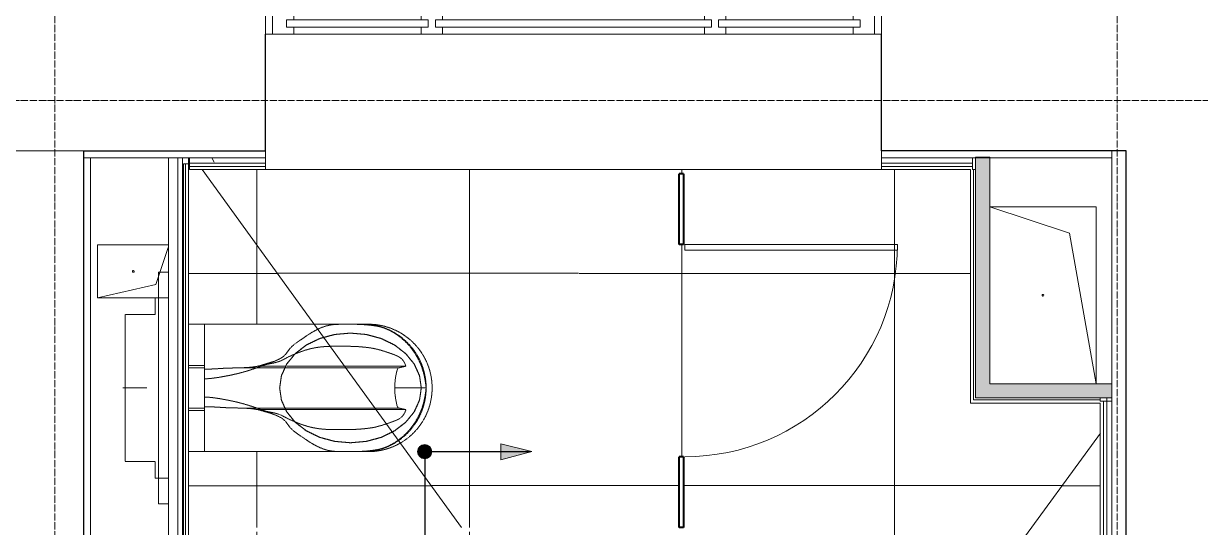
# Model space of a CAD drawing. Header units: millimetres. Extents: x -10915 to 60194, y -32941 to 46712.
# Drawn here: x 7061 to 10385, y 19038 to 20463 of the extents above; entities that cross this region are included whole.
import ezdxf

# ---------------------------------------------------------------- set-up
doc = ezdxf.new("R2010")
doc.units = ezdxf.units.MM
doc.linetypes.add('200_ШТРИХ_ш1п0_6_', pattern=[1.6, 1, -0.6])
doc.linetypes.add('ADSK_Линия сетки', pattern=[25, 20, -2.5, 0, -2.5])
for name, color, linetype, lineweight in [('_ Окна', 7, 'Continuous', 9), ('Двери', 7, 'Continuous', 9), ('Двери открывание', 7, 'Continuous', 9), ('Обобщенные модели', 7, 'Continuous', 18), ('Окна', 7, 'Continuous', 9), ('Оси', 7, 'Continuous', 9), ('Перекрытие', 7, 'Continuous', 18), ('Перекрытие штриховка', 7, 'Continuous', 18), ('Сантехника', 7, 'Continuous', 18), ('Стены внутренние', 7, 'Continuous', 18), ('Стены несущие', 7, 'Continuous', 30), ('Стены отделка', 7, 'Continuous', 30), ('Стены штриховка', 7, 'Continuous', 9), ('Узлы', 7, 'Continuous', 18)]:
    doc.layers.add(name, color=color, linetype=linetype, lineweight=lineweight)
doc.layers.add('Линии', color=7, linetype='Continuous', lineweight=9, true_color=0x00a600)
pattern_1 = [(0, (0, 0), (406.4, 101.6), [33.528, -271.272, 33.528, -271.272, -1625.6]), (0, (0, 0), (406.4, 101.6), [-609.6, 33.528, -576.072, 33.528, -271.272, -711.2]), (0, (0, 0), (406.4, 101.6), [-1524, 33.528, -169.672, 33.528, -474.472]), (120, (152.4, 50.8), (-291.1882, 301.15272), [33.528, -271.272, 33.528, -271.272, -1625.6]), (120, (152.4, 50.8), (-291.1882, 301.15272), [-609.6, 33.528, -576.072, 33.528, -271.272, -711.2]), (120, (152.4, 50.8), (-291.1882, 301.15272), [-1524, 33.528, -169.672, 33.528, -474.472]), (240, (203.2, 254), (-115.2118, -402.75272), [33.528, -271.272, 33.528, -271.272, -1625.6]), (240, (203.2, 254), (-115.2118, -402.75272), [-609.6, 33.528, -576.072, 33.528, -271.272, -711.2]), (240, (203.2, 254), (-115.2118, -402.75272), [-1524, 33.528, -169.672, 33.528, -474.472])]

# ---------------------------------------------------------------- blocks, each defined once
blk = doc.blocks.new('131_Сантехническая перегородка_Дверь - СД-1-3905256-План полов 2-го этажа')
at = {"layer": 'Двери'}
for p, q in [((784, -8), (800, -8)), ((784, -8), (784, -608)), ((800, -8), (800, -608)), ((784, -608), (800, -608))]:
    blk.add_line(p, q, dxfattribs=at)
at = {"layer": 'Двери открывание'}
blk.add_arc((800, -8), 600, 180, 270, dxfattribs=at)
at = {"layer": 'Обобщенные модели', "lineweight": 40}
for p, q in [((0, 8), (200, 8)), ((0, -4), (0, 8)), ((200, -4), (200, 8)), ((800, 8), (1000, 8)), ((800, -4), (800, 8)), ((1000, -4), (1000, 8)), ((200, -4), (0, -4)), ((1000, -4), (800, -4))]:
    blk.add_line(p, q, dxfattribs=at)
blk = doc.blocks.new('SND_Унитаз_Jika_Olymp_с_инсталяцией - Унитаз_ выпуск прямой_ установка на пол_693х360х360_ PN30_12_ ХВ резьба HP DN15_ К гл_ кон П DN100-V1-План полов 2-го этажа')
at = {"layer": 'Сантехника', "linetype": '200_ШТРИХ_ш1п0_6_'}
for p, q in [((0, -61.7), (0, 6.3)), ((-208, 0), (-208, -85)), ((208, 0), (-208, 0)), ((208, -85), (208, 0)), ((-327.5, -94), (327.5, -94)), ((-327.5, -122.1), (-327.5, -94)), ((-255, -85), (-255, -122.1)), ((-208, -85), (-255, -85)), ((255, -85), (208, -85)), ((255, -122.1), (255, -85)), ((327.5, -94), (327.5, -122.1)), ((-180, -179.5), (-180, -687.1)), ((-180, -224), (-180, -179.5)), ((180, -687.1), (180, -179.5)), ((180, -179.5), (180, -224)), ((180, -224), (-180, -224))]:
    blk.add_line(p, q, dxfattribs=at)
at = {"layer": 'Сантехника', "color": 251, "linetype": '200_ШТРИХ_ш1п0_6_', "true_color": 0x666666}
for p, q in [((327.5, -94), (-327.5, -94)), ((-327.5, -122.1), (-327.5, -94)), ((327.5, -122.1), (327.5, -94)), ((-180, -687.1), (-180, -224)), ((180, -224), (180, -687.1)), ((-61.3, -375.6), (-61.3, -374.1)), ((61.3, -375.6), (61.3, -374.1)), ((-61.3, -455.4), (-61.3, -453.6)), ((-61.3, -792.9), (-61.3, -456.3)), ((-57, -773.7), (-57, -451.7)), ((57, -451.7), (57, -773.7)), ((61.3, -456.3), (61.3, -453.6)), ((61.3, -792.9), (61.3, -457.2)), ((0, -836.5), (0, -761.4))]:
    blk.add_line(p, q, dxfattribs=at)
at = {"layer": 'Сантехника', "color": 253, "linetype": '200_ШТРИХ_ш1п0_6_', "true_color": 0xa3a3a3}
for p, q in [((-180, -224), (-180, -179.5)), ((-63.7, -179.5), (-63.7, -224)), ((-57, -179.5), (-57, -224)), ((57, -179.5), (57, -224)), ((63.7, -179.5), (63.7, -224)), ((180, -179.5), (180, -224)), ((-63.7, -224), (-61.3, -224)), ((-61.3, -224), (-57, -224)), ((-57, -224), (-53.6, -224)), ((-53.3, -224), (-25.8, -224)), ((25.8, -224), (-25.8, -224)), ((53.3, -224), (25.8, -224)), ((53.6, -224), (57, -224)), ((57, -224), (61.3, -224)), ((61.3, -224), (63.7, -224)), ((57, -330.9), (57, -451.7)), ((-57, -451.7), (-57, -348.1)), ((-61.3, -453.6), (-61.3, -375.6)), ((61.3, -453.6), (61.3, -375.6))]:
    blk.add_line(p, q, dxfattribs=at)
at = {"layer": 'Сантехника', "color": 9, "linetype": '200_ШТРИХ_ш1п0_6_', "true_color": 0xc7c7c7}
for p, q in [((-53.6, -224), (-49.4, -224)), ((-48, -224), (-53.3, -224)), ((-49.4, -224), (-14.8, -224)), ((-37.8, -224), (-46.9, -224)), ((-26.5, -224), (-36.8, -224)), ((0, -224), (-25.8, -224)), ((-14.8, -224), (0, -224)), ((13.6, -224), (0, -224)), ((0, -224), (28.5, -224)), ((25.8, -224), (13.6, -224)), ((36.8, -224), (26.5, -224)), ((28.5, -224), (53.6, -224)), ((46.9, -224), (37.8, -224)), ((53.3, -224), (48, -224)), ((-57, -348.1), (-57, -330.9))]:
    blk.add_line(p, q, dxfattribs=at)
at = {"layer": 'Сантехника', "color": 254, "linetype": '200_ШТРИХ_ш1п0_6_', "true_color": 0xdddddd}
blk.add_line((0, -850.2), (0, -836.5), dxfattribs=at)
at = {"layer": 'Сантехника', "linetype": '200_ШТРИХ_ш1п0_6_', "flags": 128}
for points in [[(-61.7, -376.2), (-71.7, -411.6), (-75, -420.3)], [(75, -420.3), (62.3, -378.9), (61.7, -376.2)], [(0, -836.5), (-34.5, -831.5), (-67.3, -816.7), (-96.6, -792.9), (-121.2, -761.2), (-139.7, -723.3), (-151.1, -681), (-155, -636.5), (-151.1, -592), (-139.7, -549.7), (-121.2, -511.8), (-96.6, -480.1), (-67.3, -456.3), (-34.5, -441.5), (0, -436.5)], [(0, -436.5), (34.5, -441.5), (67.3, -456.3), (96.6, -480.1), (121.2, -511.8), (139.7, -549.7), (151.1, -592), (155, -636.5), (151.1, -681), (139.7, -723.3), (121.2, -761.2), (96.6, -792.9), (67.3, -816.7), (34.5, -831.5), (0, -836.5)]]:
    blk.add_lwpolyline(points, dxfattribs=at)
at = {"layer": 'Сантехника', "color": 251, "linetype": '200_ШТРИХ_ш1п0_6_', "true_color": 0x666666, "flags": 128}
for points in [[(0, -436.5), (-34.5, -441.5), (-67.3, -456.3), (-96.6, -480.1), (-121.2, -511.8), (-139.7, -549.7), (-151.1, -592), (-155, -636.5), (-151.1, -681), (-139.7, -723.3), (-121.2, -761.2), (-96.6, -792.9), (-67.3, -816.7), (-34.5, -831.5), (0, -836.5)], [(0, -836.5), (-34.5, -831.5), (-67.3, -816.7), (-96.6, -792.9), (-121.2, -761.2), (-139.7, -723.3), (-151.1, -681), (-155, -636.5), (-151.1, -592), (-139.7, -549.7), (-121.2, -511.8), (-96.6, -480.1), (-67.3, -456.3), (-34.5, -441.5), (0, -436.5)], [(0, -836.5), (34.5, -831.5), (67.3, -816.7), (96.6, -792.9), (121.2, -761.2), (139.7, -723.3), (151.1, -681), (155, -636.5), (151.1, -592), (139.7, -549.7), (121.2, -511.8), (96.6, -480.1), (67.3, -456.3), (34.5, -441.5), (0, -436.5)], [(0, -436.5), (34.5, -441.5), (67.3, -456.3), (96.6, -480.1), (121.2, -511.8), (139.7, -549.7), (151.1, -592), (155, -636.5), (151.1, -681), (139.7, -723.3), (121.2, -761.2), (96.6, -792.9), (67.3, -816.7), (34.5, -831.5), (0, -836.5)], [(-61.3, -792.9), (-59.2, -783.4), (-57, -773.7)], [(57, -773.7), (59.2, -783.4), (61.3, -792.9)]]:
    blk.add_lwpolyline(points, dxfattribs=at)
at = {"layer": 'Сантехника', "color": 253, "linetype": '200_ШТРИХ_ш1п0_6_', "true_color": 0xa3a3a3, "flags": 128}
for points in [[(0, -436.5), (-34.5, -441.5), (-67.3, -456.3), (-96.6, -480.1), (-121.2, -511.8), (-139.7, -549.7), (-151.1, -592), (-155, -636.5), (-151.1, -681), (-139.7, -723.3), (-121.2, -761.2), (-96.6, -792.9), (-67.3, -816.7), (-34.5, -831.5), (0, -836.5)], [(0, -836.5), (34.5, -831.5), (67.3, -816.7), (96.6, -792.9), (121.2, -761.2), (139.7, -723.3), (151.1, -681), (155, -636.5), (151.1, -592), (139.7, -549.7), (121.2, -511.8), (96.6, -480.1), (67.3, -456.3), (34.5, -441.5), (0, -436.5)]]:
    blk.add_lwpolyline(points, dxfattribs=at)
at = {"layer": 'Сантехника', "linetype": '200_ШТРИХ_ш1п0_6_'}
blk.add_arc((0, -687.1), 180, 180, 360, dxfattribs=at)
at = {"layer": 'Сантехника', "color": 251, "linetype": '200_ШТРИХ_ш1п0_6_', "true_color": 0x666666}
blk.add_arc((0, -669.3), 180.9, 185.6382, 354.3618, dxfattribs=at)
at = {"layer": 'Сантехника', "color": 253, "linetype": '200_ШТРИХ_ш1п0_6_', "true_color": 0xa3a3a3}
for points in [[(-180, -224), (-179.3, -224), (-178.6, -224), (-177.7, -224)], [(-176.6, -224), (-176, -224), (-175.4, -224), (-174.7, -224)], [(-174.6, -224), (-173.6, -224), (-172.5, -224), (-171.4, -224)], [(-152.6, -224), (-150.5, -224), (-148.3, -224), (-145.7, -224)], [(-145.4, -224), (-138.7, -224), (-130.1, -224), (-117.4, -224)], [(-109.4, -224), (-106.5, -224), (-103.6, -224), (-100.6, -224)], [(-100.6, -224), (-82.7, -224), (-63.7, -224), (-63.7, -224)], [(145.7, -224), (148.3, -224), (150.5, -224), (152.6, -224)], [(171.4, -224), (172.5, -224), (173.6, -224), (174.6, -224)], [(174.7, -224), (175.4, -224), (176, -224), (176.6, -224)], [(177.7, -224), (178.6, -224), (179.3, -224), (180, -224)], [(-63.2, -383.7), (-63.6, -385.6), (-64, -387.6), (-64.4, -389.6)], [(-61.3, -374.1), (-61.9, -376.9), (-62.4, -379.8), (-63, -382.7)], [(62.9, -382.4), (62.4, -379.5), (61.8, -376.7), (61.3, -374.1)]]:
    blk.add_open_spline(points, degree=3, dxfattribs=at)
for points, knots in [([(-171.3, -224), (-169.6, -224), (-162.8, -224), (-157.6, -224), (-152.9, -224), (-152.8, -224)], [0.0610774, 0.0610774, 0.0610774, 0.0610774, 0.0919515, 0.1789595, 0.1802088, 0.1802088, 0.1802088, 0.1802088]), ([(-117.4, -224), (-116.1, -224), (-113.5, -224), (-110.7, -224), (-109.4, -224)], [0.32235551, 0.32235551, 0.32235551, 0.32235551, 0.3327462, 0.34250273, 0.34250273, 0.34250273, 0.34250273]), ([(63.7, -224), (63.7, -224), (115, -224), (138, -224), (145.4, -224)], [0, 0, 0, 0, 0.1507871, 0.2619139, 0.2619139, 0.2619139, 0.2619139]), ([(152.8, -224), (152.9, -224), (157.6, -224), (162.8, -224), (169.6, -224), (171.3, -224)], [0.3033245, 0.3033245, 0.3033245, 0.3033245, 0.3045737, 0.3915817, 0.4224559, 0.4224559, 0.4224559, 0.4224559]), ([(-64.4, -389.8), (-64.5, -390.3), (-65.2, -393.7), (-66.4, -400), (-68.6, -411), (-70.7, -421.2), (-73.1, -430.1), (-74.5, -434.3), (-75.2, -436.2)], [0.0325818, 0.0325818, 0.0325818, 0.0325818, 0.0357143, 0.0535714, 0.0714286, 0.1071429, 0.125, 0.1410134, 0.1410134, 0.1410134, 0.1410134]), ([(64.3, -389.1), (64.2, -388.5), (63.7, -386.4), (63.3, -384.3), (63, -382.8)], [0.96470665, 0.96470665, 0.96470665, 0.96470665, 0.96875, 0.97881568, 0.97881568, 0.97881568, 0.97881568]), ([(95.6, -479.3), (93.8, -474.9), (91, -468.2), (86.9, -459.6), (83.8, -453.5), (80.5, -447.5), (77.4, -441.4), (74.7, -435.1), (72.7, -428.8), (71.1, -422.5), (69.6, -415.7), (68.2, -408.7), (66.4, -399.8), (65.1, -393.3), (64.3, -389.2)], [0.7504978, 0.7504978, 0.7504978, 0.7504978, 0.78125, 0.796875, 0.8125, 0.828125, 0.84375, 0.859375, 0.875, 0.890625, 0.90625, 0.921875, 0.9375, 0.9643126, 0.9643126, 0.9643126, 0.9643126]), ([(-75.9, -437.9), (-76.7, -439.7), (-78.5, -443.7), (-81.9, -450.1), (-85.7, -457.2), (-89.3, -464.7), (-92.5, -471.9), (-94.6, -476.7), (-95.5, -479)], [0.145721, 0.145721, 0.145721, 0.145721, 0.1607143, 0.1785714, 0.1964286, 0.2142857, 0.2321429, 0.2490928, 0.2490928, 0.2490928, 0.2490928])]:
    blk.add_open_spline(points, degree=3, knots=knots, dxfattribs=at)
at = {"layer": 'Сантехника', "color": 251, "linetype": '200_ШТРИХ_ш1п0_6_', "true_color": 0x666666}
for points, knots in [([(-53.3, -224), (-53.2, -227), (-53.2, -231.6), (-53.3, -237.7), (-53.4, -242.2), (-53.6, -246.8), (-53.8, -251.4), (-54.1, -255.9), (-54.3, -259.7), (-54.5, -262.7), (-54.7, -265.7), (-54.9, -269.4), (-55.2, -273.8), (-55.5, -278.3), (-55.7, -282.8), (-55.9, -287.3), (-56, -291.1), (-56.1, -294.1), (-56.2, -296.4), (-56.2, -298.6), (-56.3, -301.6), (-56.4, -305.4), (-56.5, -309.1), (-56.5, -312), (-56.6, -314.2), (-56.7, -316.4), (-56.8, -319.2), (-56.9, -324.1), (-57, -328.2), (-57, -330.9)], [-1, -1, -1, -1, -0.916667, -0.875, -0.833333, -0.791667, -0.75, -0.708333, -0.666667, -0.645833, -0.625, -0.583333, -0.541667, -0.5, -0.458333, -0.416667, -0.375, -0.354167, -0.333333, -0.3125, -0.291667, -0.25, -0.208333, -0.1875, -0.166667, -0.145833, -0.125, -0.083333, 0, 0, 0, 0]), ([(-25.8, -224), (-25.9, -241.7), (-35.3, -298.5), (-43.8, -332.7), (-52.5, -359.1), (-52.7, -359.6)], [0, 0, 0, 0, 0.1396534, 0.3512574, 0.3554649, 0.3554649, 0.3554649, 0.3554649]), ([(52.7, -359.6), (52.5, -359.1), (43.8, -332.7), (35.3, -298.5), (25.9, -241.7), (25.8, -224)], [1.9415219, 1.9415219, 1.9415219, 1.9415219, 1.9457294, 2.1573334, 2.2969868, 2.2969868, 2.2969868, 2.2969868]), ([(57, -330.9), (57, -328.2), (56.9, -324.1), (56.8, -319.2), (56.7, -316.4), (56.6, -314.2), (56.5, -312), (56.5, -309.1), (56.4, -305.4), (56.3, -301.6), (56.2, -298.6), (56.2, -296.4), (56.1, -294.1), (56, -291.1), (55.9, -287.3), (55.7, -282.8), (55.5, -278.3), (55.2, -273.8), (54.9, -269.4), (54.7, -265.7), (54.5, -262.7), (54.4, -260.5), (54.3, -258.2), (54.1, -255.2), (53.8, -251.4), (53.6, -246.8), (53.4, -242.2), (53.3, -237.7), (53.2, -231.6), (53.2, -227), (53.3, -224)], [-1, -1, -1, -1, -0.916667, -0.875, -0.854167, -0.833333, -0.8125, -0.791667, -0.75, -0.708333, -0.6875, -0.666667, -0.645833, -0.625, -0.583333, -0.541667, -0.5, -0.458333, -0.416667, -0.375, -0.354167, -0.333333, -0.3125, -0.291667, -0.25, -0.208333, -0.166667, -0.125, -0.083333, 0, 0, 0, 0]), ([(-57, -330.9), (-57.1, -333.5), (-57.3, -337.1), (-57.5, -341.5), (-57.7, -344.6), (-57.9, -347.4), (-58.1, -349.6), (-58.2, -350.9), (-58.2, -351.4)], [-1, -1, -1, -1, -0.9, -0.85, -0.8, -0.75, -0.7, -0.6677707, -0.6677707, -0.6677707, -0.6677707]), ([(58.2, -351.4), (58.2, -350.9), (58.1, -349.6), (57.9, -347.4), (57.7, -344.6), (57.5, -341.5), (57.3, -337.1), (57.1, -333.5), (57, -330.9)], [-0.3322293, -0.3322293, -0.3322293, -0.3322293, -0.3, -0.25, -0.2, -0.15, -0.1, 0, 0, 0, 0]), ([(-52.9, -360.3), (-59.9, -381.5), (-77.2, -427.9), (-89.3, -451.4), (-117, -467.4), (-138.4, -500.1), (-160.9, -531.7), (-176.2, -566.8), (-180, -593), (-180, -628.9), (-180, -671.5), (-174.6, -716.7), (-166.6, -739.7), (-156.2, -759.4), (-148.3, -770.5), (-146.6, -772.8)], [0.357309, 0.357309, 0.357309, 0.357309, 0.529127, 0.684675, 0.791639, 0.91181, 1.038821, 1.152104, 1.26214, 1.376925, 1.512555, 1.635622, 1.747132, 1.856521, 1.884591, 1.884591, 1.884591, 1.884591]), ([(-58.3, -351.8), (-58.3, -352), (-58.4, -352.9), (-58.5, -354.1), (-58.6, -355.6), (-58.8, -357), (-59, -358.6), (-59.2, -360.5), (-59.4, -362.2), (-59.7, -364), (-60, -366.1), (-60.5, -369.6), (-61, -372.4), (-61.3, -374.1)], [-0.6600746, -0.6600746, -0.6600746, -0.6600746, -0.65, -0.6, -0.575, -0.55, -0.5, -0.45, -0.4, -0.35, -0.3, -0.2, 0, 0, 0, 0]), ([(146.6, -772.8), (148.3, -770.5), (156.2, -759.4), (166.6, -739.7), (174.6, -716.7), (180, -671.5), (180, -628.9), (180, -593), (176.2, -566.8), (160.9, -531.7), (138.4, -500.1), (117, -467.4), (89.3, -451.4), (77.2, -427.9), (59.9, -381.5), (52.9, -360.3)], [0.412396, 0.412396, 0.412396, 0.412396, 0.440465, 0.549855, 0.661365, 0.784431, 0.920061, 1.034847, 1.144883, 1.258166, 1.385176, 1.505348, 1.612311, 1.767859, 1.939678, 1.939678, 1.939678, 1.939678]), ([(61.3, -374.1), (61, -372.4), (60.5, -369.6), (60, -366.1), (59.7, -364), (59.4, -362.2), (59.2, -360.5), (59, -358.6), (58.8, -357), (58.6, -355.6), (58.5, -354.5), (58.4, -353.4), (58.3, -352.5), (58.3, -352), (58.3, -351.8)], [-1, -1, -1, -1, -0.8, -0.7, -0.65, -0.6, -0.55, -0.5, -0.45, -0.425, -0.4, -0.375, -0.35, -0.3399254, -0.3399254, -0.3399254, -0.3399254]), ([(-96, -480.2), (-97.9, -484.8), (-100.8, -491.8), (-104.3, -501.6), (-106.8, -509.1), (-109.1, -516.8), (-111.1, -524.7), (-112.8, -532.6), (-114.7, -543), (-116.4, -556.1), (-117.3, -569.9), (-117.6, -580.1), (-117.7, -584.9), (-117.7, -587.2)], [0.2518112, 0.2518112, 0.2518112, 0.2518112, 0.2857143, 0.3035714, 0.3214286, 0.3392857, 0.3571429, 0.375, 0.3928571, 0.4285714, 0.4642857, 0.4821429, 0.4984632, 0.4984632, 0.4984632, 0.4984632]), ([(61.7, -792.9), (64.1, -792.2), (68.8, -790.4), (75, -787.1), (80.3, -783), (84.6, -778.3), (88.2, -772.8), (91.3, -766.6), (93.9, -759.9), (97.2, -750.8), (101.1, -739.7), (105.5, -726.3), (108.7, -714.8), (110.8, -705.9), (112.1, -699.4), (113.2, -693), (114.1, -686.2), (114.9, -679), (115.6, -671.8), (116.2, -664.9), (116.7, -658.4), (117.1, -651.7), (117.4, -644.5), (117.6, -637.2), (117.7, -630), (117.8, -622.9), (117.8, -613.3), (117.8, -603.6), (117.8, -594.4), (117.8, -587.8), (117.6, -581.2), (117.4, -572.1), (116.7, -560.2), (115.5, -548.8), (114, -539.6), (112.8, -532.6), (111.3, -525.6), (109.6, -518.8), (107.7, -512.2), (105.7, -505.6), (103.4, -499.1), (101, -492.6), (98.5, -486.4), (96.8, -482.2), (96, -480.2)], [0.000766, 0.000766, 0.000766, 0.000766, 0.015625, 0.03125, 0.046875, 0.0625, 0.078125, 0.09375, 0.109375, 0.125, 0.15625, 0.1875, 0.21875, 0.234375, 0.25, 0.265625, 0.28125, 0.296875, 0.3125, 0.328125, 0.34375, 0.359375, 0.375, 0.390625, 0.40625, 0.421875, 0.4375, 0.46875, 0.484375, 0.5, 0.515625, 0.53125, 0.5625, 0.59375, 0.609375, 0.625, 0.640625, 0.65625, 0.671875, 0.6875, 0.703125, 0.71875, 0.734375, 0.7483046, 0.7483046, 0.7483046, 0.7483046]), ([(-117.7, -587.8), (-117.8, -590.3), (-117.8, -595.3), (-117.8, -605.7), (-117.8, -619.6), (-117.7, -633.5), (-117.4, -644.5), (-117, -652.7), (-116.5, -660.4), (-116, -667.8), (-115.3, -675.6), (-114.4, -683.5), (-113.4, -691.6), (-112.1, -699.6), (-110.5, -707.3), (-108.6, -714.9), (-106.6, -722.2), (-104.3, -729.7), (-101.8, -737.4), (-99.1, -745.3), (-96.3, -753.4), (-93.4, -761.2), (-90.4, -768.6), (-86.8, -775.2), (-82.4, -780.9), (-76.8, -785.9), (-70, -789.9), (-64.6, -792), (-61.7, -792.9)], [0.5, 0.5, 0.5, 0.5, 0.5178571, 0.5357143, 0.5714286, 0.6071429, 0.625, 0.6428571, 0.6607143, 0.6785714, 0.6964286, 0.7142857, 0.7321429, 0.75, 0.7678571, 0.7857143, 0.8035714, 0.8214286, 0.8392857, 0.8571429, 0.875, 0.8928571, 0.9107143, 0.9285714, 0.9464286, 0.9642857, 0.9821429, 0.9992765, 0.9992765, 0.9992765, 0.9992765]), ([(-57, -773.7), (-57, -772.6), (-56.1, -770.8), (-51.9, -768.6), (-45.1, -766.7), (-37.5, -765.2), (-30.6, -764), (-25, -763.2), (-19, -762.5), (-10.8, -761.7), (-4.3, -761.5), (0, -761.4)], [-1, -1, -1, -1, -0.857143, -0.714286, -0.571429, -0.428571, -0.357143, -0.285714, -0.214286, -0.142857, 0, 0, 0, 0]), ([(0, -761.4), (4.3, -761.5), (10.8, -761.7), (19, -762.5), (25, -763.2), (30.6, -764), (37.5, -765.2), (45.1, -766.7), (51.8, -768.6), (54.5, -770), (55.5, -770.7)], [-1, -1, -1, -1, -0.8571429, -0.7857143, -0.7142857, -0.6428571, -0.5714286, -0.4285714, -0.2857143, -0.1501056, -0.1501056, -0.1501056, -0.1501056]), ([(-145.9, -773.8), (-139.4, -782.4), (-120.9, -803.2), (-96.8, -820.1), (-79.2, -828.9)], [1.8886336, 1.8886336, 1.8886336, 1.8886336, 1.9948194, 2.1438543, 2.1438543, 2.1438543, 2.1438543]), ([(79.2, -828.9), (96.8, -820.1), (120.9, -803.2), (139.4, -782.4), (145.9, -773.8)], [0.1531325, 0.1531325, 0.1531325, 0.1531325, 0.3021674, 0.4083532, 0.4083532, 0.4083532, 0.4083532]), ([(-78.3, -829.4), (-78, -829.5), (-60, -838.4), (-38.3, -846.1), (0, -850.2)], [2.1463883, 2.1463883, 2.1463883, 2.1463883, 2.148663, 2.2969868, 2.2969868, 2.2969868, 2.2969868]), ([(0, -850.2), (38.3, -846.1), (60, -838.4), (78, -829.5), (78.3, -829.4)], [0, 0, 0, 0, 0.1483237, 0.1505985, 0.1505985, 0.1505985, 0.1505985])]:
    blk.add_open_spline(points, degree=3, knots=knots, dxfattribs=at)
blk.add_open_spline([(55.6, -770.9), (56.5, -771.7), (57, -772.6), (57, -773.7)], degree=3, dxfattribs=at)
blk = doc.blocks.new('GM_Отверстие прямоугольное _в плите_ - Отверстие-V11-План полов 2-го этажа')
at = {"layer": 'Обобщенные модели'}
for p, q in [((-98.8, 75), (101.2, 75)), ((101.2, 75), (-70.7, 75)), ((-63.7, 37.5), (101.2, 75)), ((101.2, 75), (101.2, -75)), ((101.2, -75), (101.2, 75)), ((-98.8, -67.8), (-63.7, 37.5)), ((101.2, -75), (-98.8, -75)), ((-98.8, -75), (101.2, -75))]:
    blk.add_line(p, q, dxfattribs=at)
at = {"layer": 'Обобщенные модели', "color": 251, "true_color": 0x666666}
blk.add_line((-70.7, 75), (-98.8, 75), dxfattribs=at)
at = {"layer": 'Обобщенные модели'}
for start, end in [(360, 180), (180, 360), (60, 165), (300, 360), (195, 270)]:
    blk.add_arc((0, 0), 2.5, start, end, dxfattribs=at)
blk = doc.blocks.new('GM_Отверстие прямоугольное _в плите_ - Отверстие-3604956-План полов 2-го этажа')
at = {"layer": 'Обобщенные модели'}
for p, q in [((-150, 250), (-150, -250)), ((-150, 250), (-75, -175)), ((-150, 250), (-150, -250)), ((-75, -175), (150, -250)), ((-150, -250), (150, -250)), ((-150, -250), (150, -250))]:
    blk.add_line(p, q, dxfattribs=at)
for start, end in [(0, 180), (180, 360), (240, 0), (0, 105), (195, 210)]:
    blk.add_arc((0, 0), 2.5, start, end, dxfattribs=at)
blk = doc.blocks.new('окно трехпол с фрамугой - 1700-2320_h_ _нов_ ок4_-2135193-План полов 2-го этажа')
at = {"layer": '_ Окна', "lineweight": 18}
for p, q in [((-790, 135), (-870, 135)), ((-870, 135), (-870, 75)), ((-790, 115), (-790, 135)), ((-370, 135), (-430, 135)), ((-430, 135), (-430, 115)), ((-370, 115), (-370, 135)), ((430, 135), (370, 135)), ((370, 135), (370, 115)), ((430, 115), (430, 135)), ((790, 135), (790, 115)), ((870, 135), (790, 135)), ((870, 75), (870, 135)), ((-810, 95), (-810, 115)), ((-810, 115), (-790, 115)), ((-430, 115), (-410, 115)), ((-410, 115), (-410, 95)), ((-390, 95), (-390, 115)), ((-390, 115), (-370, 115)), ((370, 115), (390, 115)), ((390, 115), (390, 95)), ((410, 95), (410, 115)), ((410, 115), (430, 115)), ((790, 115), (810, 115)), ((810, 115), (810, 95)), ((-870, 75), (-810, 75)), ((-810, 95), (-790, 95)), ((-790, 75), (-810, 75)), ((-790, 95), (-790, 75)), ((-430, 95), (-430, 75)), ((-410, 95), (-430, 95)), ((-410, 75), (-430, 75)), ((-410, 75), (-390, 75)), ((-390, 95), (-370, 95)), ((-370, 75), (-390, 75)), ((-370, 95), (-370, 75)), ((370, 95), (370, 75)), ((390, 95), (370, 95)), ((390, 75), (370, 75)), ((390, 75), (410, 75)), ((410, 95), (430, 95)), ((430, 75), (410, 75)), ((430, 95), (430, 75)), ((790, 95), (790, 75)), ((810, 95), (790, 95)), ((810, 75), (790, 75)), ((810, 75), (870, 75))]:
    blk.add_line(p, q, dxfattribs=at)
at = {"layer": '_ Окна'}
for p, q in [((-850, 75), (-850, 135)), ((850, 75), (850, 135)), ((-790, 115), (-430, 115)), ((-370, 115), (370, 115)), ((430, 115), (790, 115)), ((-810, 95), (-410, 95)), ((-390, 95), (390, 95)), ((410, 95), (810, 95))]:
    blk.add_line(p, q, dxfattribs=at)
at = {"layer": 'Окна'}
for p, q in [((-790, 135), (-430, 135)), ((-370, 135), (370, 135)), ((430, 135), (790, 135)), ((-430, 75), (-790, 75)), ((370, 75), (-370, 75)), ((790, 75), (430, 75))]:
    blk.add_line(p, q, dxfattribs=at)

msp = doc.modelspace()

# ---------------------------------------------------------------- hatches: boundary and pattern name
at = {"layer": 'Перекрытие штриховка', "lineweight": 9, "true_color": 0x787878}
h = msp.add_hatch(dxfattribs=at)
h.set_pattern_fill('FP_47', color=8, style=0, pattern_type=2)
h.set_pattern_definition([(270, (6520, 16155.8), (599.99, 4e-14), []), (0, (6520, 16155.8), (0, 600), [])])
h.paths.add_polyline_path([(7527.388, 14970.09), (7720.956, 15346.525), (7527.388, 15346.525), (7527.388, 15016.986)])
h.paths.add_polyline_path([(7527.388, 15706.525), (7906.073, 15706.525), (8051.886, 15990.09), (7555, 15990.09), (7555, 16002.09), (8058.056, 16002.09), (8572.269, 17002.09), (7555, 17002.09), (7555, 17014.09), (8578.44, 17014.09), (9025, 17882.525), (9025, 18032.525), (8924.865, 18170.931), (8924.865, 18026.09), (8923, 18026.09), (8923, 18014.09), (8925, 18014.09), (8925, 17814.09), (8913, 17814.09), (8913, 18014.09), (7553, 18014.09), (7553, 18026.09), (8912.865, 18026.09), (8912.865, 18187.517), (8306.171, 19026.09), (7554.865, 19026.09), (7554.865, 19038.09), (8297.49, 19038.09), (8124.916, 19276.622), (8080.754, 19258.554), (8028.888, 19252.525), (7527.388, 19252.525), (7527.388, 18762.525), (8018.077, 18762.525), (8064.664, 18756.392), (8108.077, 18738.41), (8145.356, 18709.804), (8173.961, 18672.525), (8192.34, 18626.099), (8198.077, 18582.525), (8191.944, 18535.937), (8173.961, 18492.525), (8145.356, 18455.246), (8108.077, 18426.64), (8063.87, 18408.554), (8012.004, 18402.525), (7527.388, 18402.525), (7527.388, 17722.525), (8018.077, 17722.525), (8064.664, 17716.392), (8108.077, 17698.41), (8145.356, 17669.804), (8173.961, 17632.525), (8192.34, 17586.099), (8198.077, 17542.525), (8191.944, 17495.937), (8173.961, 17452.525), (8145.356, 17415.246), (8108.077, 17386.64), (8063.87, 17368.554), (8012.004, 17362.525), (7527.388, 17362.525), (7527.388, 16714.525), (8018.077, 16714.525), (8064.664, 16708.392), (8108.077, 16690.41), (8145.356, 16661.804), (8175.06, 16621.874), (8192.34, 16578.099), (8198.077, 16534.525), (8191.944, 16487.937), (8173.961, 16444.525), (8145.356, 16407.246), (8108.077, 16378.64), (8063.87, 16360.554), (8012.004, 16354.525), (7527.388, 16354.525), (7527.388, 15819.43)])
h.paths.add_polyline_path([(7784.384, 19612.525), (7881.895, 19612.525), (7565.733, 20049.525), (7529.888, 20049.525), (7529.888, 20082.525), (7527.388, 20082.292), (7527.388, 19612.525), (7699.016, 19612.525)])
h = msp.add_hatch(dxfattribs=at)
h.set_pattern_fill('FP_51', color=8, style=0, pattern_type=2)
h.set_pattern_definition([(270, (6520, 16155.8), (600, 4e-14), []), (0, (6520, 16155.8), (0, 600), [])])
h.paths.add_polyline_path([(9735, 19409.244), (9735, 20049.525), (7699.016, 20048.627), (9667.546, 19430.428)])
h.paths.add_polyline_path([(8925, 19838.09), (8913, 19838.09), (8913, 20038.09), (8925, 20038.09)])
h.paths.add_polyline_path([(9750, 20049.525), (9750, 20082.525), (9741, 20082.525), (9741, 20049.525), (9744, 20049.525)])
h = msp.add_hatch(dxfattribs=at)
h.set_pattern_fill('FP_49', color=8, style=0, pattern_type=2)
h.set_pattern_definition([(270, (6520, 16156.4), (600, -0.007), []), (359.999, (6520, 16156.4), (-3e-05, 599.99), [])])
h.paths.add_polyline_path([(9025, 18032.525), (9742.074, 19389.534), (9735, 19389.534), (9735, 19409.244), (7696.156, 20049.525), (7565.733, 20049.525), (7881.895, 19612.525), (8034.96, 19612.525), (8081.548, 19606.392), (8124.96, 19588.41), (8162.24, 19559.804), (8190.845, 19522.525), (8209.224, 19476.099), (8214.684, 19430.428), (8208.827, 19385.937), (8190.845, 19342.525), (8162.24, 19305.246), (8124.96, 19276.56), (8297.49, 19038.09), (8913, 19038.09), (8913, 19238.09), (8925, 19238.09), (8924.865, 18826.09), (8912.865, 18826.09), (8912.865, 19026.09), (8306.171, 19026.09), (8912.865, 18187.517), (8912.865, 18226.09), (8924.865, 18226.09), (8924.865, 18170.931)])
h = msp.add_hatch(dxfattribs=at)
h.set_pattern_fill('FP_46', color=8, style=0, pattern_type=2)
h.set_pattern_definition([(270, (5320, 16156.55), (600, 4e-14), []), (0, (5320, 16156.55), (0, 599.984), [])])
h.paths.add_polyline_path([(9025, 18032.525), (9175, 18032.525), (10102, 19304.377), (10102, 19389.534), (9742.074, 19389.534), (9175, 18316.389)])
h.paths.add_polyline_path([(10135, 19395.534), (10135, 19404.534), (10102, 19404.534), (10102, 19395.534), (10120, 19395.534)])
h = msp.add_hatch(dxfattribs=at)
h.set_pattern_fill('FP_48', color=8, style=0, pattern_type=2)
h.set_pattern_definition([(270, (4720.3, 16155.8), (599.97, 4e-14), []), (0, (4720.3, 16155.8), (0, 600), [])])
h.paths.add_polyline_path([(10102, 15182.698), (10102, 19304.377), (9175, 18032.525), (9175, 17882.525), (9939.598, 15655.683)])
at = {"layer": 'Стены внутренние', "lineweight": 9}
h = msp.add_hatch(dxfattribs=at)
h.set_pattern_fill('FP_6', color=256, style=0, pattern_type=2)
h.set_pattern_definition(pattern_1)
h.paths.add_polyline_path([(9485.123, 20067.525), (9741, 20067.525), (9740.848, 20082.525), (9484.123, 20082.525), (9484.123, 20067.525)])
h.paths.add_polyline_path([(7552.71, 20067.525), (7744.123, 20068.237), (7744.123, 20082.525), (7529.888, 20082.525), (7529.888, 20067.525)])
at = {"layer": 'Стены внутренние'}
for points in [[(9750, 19404.534), (9790, 19404.534), (9790, 20084.534), (9750, 20084.534), (9750, 19430.428)], [(10135, 19404.534), (10135, 19444.534), (9790, 19444.534), (9790, 19404.534), (9792.785, 19404.534)]]:
    msp.add_hatch(color=256, dxfattribs=at).paths.add_polyline_path(points)
at = {"layer": 'Стены внутренние', "lineweight": 9}
h = msp.add_hatch(dxfattribs=at)
h.set_pattern_fill('FP_6', color=256, style=0, pattern_type=2)
h.set_pattern_definition(pattern_1)
h.paths.add_polyline_path([(10135, 12685.764), (10135, 13612.264), (10120, 13612.264), (10120, 12685.764)])
h.paths.add_polyline_path([(10120, 14452.264), (10135, 14453.264), (10135, 19395.534), (10120, 19395.534), (10120, 14453.264)])
at = {"layer": 'Узлы', "true_color": 0xff0000}
for points in [[(8194.003, 19232.525), (8199.179, 19233.206), (8204.003, 19235.204), (8208.145, 19238.383), (8211.323, 19242.525), (8213.321, 19247.348), (8214.003, 19252.525), (8213.321, 19257.701), (8211.323, 19262.525), (8208.145, 19266.667), (8204.003, 19269.845), (8199.179, 19271.843), (8194.003, 19272.525), (8188.826, 19271.843), (8184.003, 19269.845), (8179.86, 19266.667), (8176.682, 19262.525), (8174.684, 19257.701), (8174.003, 19252.525), (8174.684, 19247.348), (8176.682, 19242.525), (8179.86, 19238.383), (8184.003, 19235.204), (8188.826, 19233.206)], [(8408.654, 19228.9), (8496.824, 19252.525), (8408.654, 19274.508)]]:
    msp.add_hatch(color=1, dxfattribs=at).paths.add_polyline_path(points)

# ---------------------------------------------------------------- linework, layer by layer
at = {"layer": 'Линии', "color": 1, "lineweight": 30, "true_color": 0xff0000}
for q in [(8494.003, 19252.525), (8194.003, 18952.525)]:
    msp.add_line((8194.003, 19252.525), q, dxfattribs=at)
at = {"layer": 'Линии', "color": 1, "lineweight": 18, "true_color": 0xff0000}
for p, q in [((8496.824, 19252.525), (8408.654, 19274.508)), ((8408.654, 19274.508), (8408.654, 19228.9)), ((8408.654, 19228.9), (8496.824, 19252.525))]:
    msp.add_line(p, q, dxfattribs=at)
for start, end in [(0, 180), (180, 0)]:
    msp.add_arc((8194.003, 19252.525), 20, start, end, dxfattribs=at)
at = {"layer": 'Оси', "linetype": 'ADSK_Линия сетки'}
for p, q in [((7149.565, -5289.091), (7149.565, 21857.733)), ((10149.565, -5289.091), (10149.565, 21857.733)), ((-10114.729, 20245), (56004.853, 20245))]:
    msp.add_line(p, q, dxfattribs=at)
at = {"layer": 'Перекрытие'}
for p, q in [((7527.388, 20066.025), (7527.388, 20082.692)), ((7900.842, 19586.336), (7565.733, 20049.525)), ((9175, 18032.525), (10102.155, 19304.589))]:
    msp.add_line(p, q, dxfattribs=at)
at = {"layer": 'Перекрытие', "color": 251, "true_color": 0x666666}
msp.add_line((8297.49, 19038.09), (7901.1, 19585.98), dxfattribs=at)
at = {"layer": 'Стены внутренние'}
msp.add_line((9484.123, 20049.525), (7744.123, 20049.525), dxfattribs=at)
at = {"layer": 'Стены несущие'}
for p, q in [((7744.123, 20102.525), (7744.123, 20432.525)), ((9484.123, 20102.525), (9484.123, 20432.525)), ((7230, 20102.525), (7744.123, 20102.525)), ((7230, 20102.525), (7230, 12328.264)), ((10175, 20102.525), (9484.123, 20102.525)), ((10175, 14452.264), (10175, 20102.525))]:
    msp.add_line(p, q, dxfattribs=at)
at = {"layer": 'Стены отделка', "lineweight": 9}
for p, q in [((7230, 20082.525), (7529.888, 20082.525)), ((7250, 20082.525), (7250, 12328.264)), ((7470, 20082.525), (7470, 14915.105)), ((7510, 14955.09), (7510, 20082.525)), ((7529.888, 20082.525), (7529.888, 20049.525)), ((7744.123, 20102.525), (7744.123, 20049.525)), ((9484.123, 20102.525), (9484.123, 20049.525)), ((9484.123, 20082.525), (9485.123, 20082.525)), ((10135, 20082.525), (9741, 20082.525)), ((9741, 20082.525), (9741, 20049.525)), ((9790, 20084.534), (9750, 20084.534)), ((9750, 20084.534), (9750, 19404.534)), ((9790, 19444.534), (9790, 20084.534)), ((10135, 20102.525), (10135, 19395.534)), ((7512.388, 14955.09), (7512.388, 20066.025)), ((7512.388, 20066.025), (7527.388, 20066.025)), ((7527.388, 20066.025), (7527.388, 14970.09)), ((7744.123, 20049.525), (7529.888, 20049.525)), ((9735, 20049.525), (9484.123, 20049.525)), ((9735, 19389.534), (9735, 20049.525)), ((9750, 20049.525), (9741, 20049.525)), ((10135, 19444.534), (9790, 19444.534)), ((10102, 19389.534), (9735, 19389.534)), ((9750, 19404.534), (10135, 19404.534)), ((10102, 19404.534), (10102, 19395.534)), ((10135, 19395.534), (10102, 19395.534)), ((10102, 14452.264), (10102, 19389.534))]:
    msp.add_line(p, q, dxfattribs=at)
at = {"layer": 'Стены штриховка'}
for p, q in [((7230, 20102.525), (6850, 20102.525)), ((7497, 14942.09), (7497, 20082.525)), ((7529.888, 20082.525), (7744.123, 20082.525)), ((9741, 20082.525), (9485.123, 20082.525)), ((7518.388, 14970.09), (7518.388, 20066.025)), ((7529.888, 20067.525), (7744.123, 20067.525)), ((7529.888, 20058.525), (7744.123, 20058.525)), ((9484.123, 20067.525), (9741, 20067.525)), ((9484.123, 20058.525), (9741, 20058.525)), ((9744, 20049.525), (9744, 19398.534)), ((9744, 19398.534), (10102, 19398.534)), ((10111, 19395.534), (10111, 14452.264)), ((10120, 19395.534), (10120, 14452.264)), ((10135, 14453.264), (10135, 19395.534))]:
    msp.add_line(p, q, dxfattribs=at)

# ---------------------------------------------------------------- block references
at = {"layer": 'Обобщенные модели', "lineweight": 40, "rotation": 89.99999999997657}
msp.add_blockref('131_Сантехническая перегородка_Дверь - СД-1-3905256-План полов 2-го этажа', (8921, 19038.09), dxfattribs=at)
at = {"layer": 'Обобщенные модели', "rotation": 180}
for name, p in [('GM_Отверстие прямоугольное _в плите_ - Отверстие-3604956-План полов 2-го этажа', (9940, 19694.534)), ('GM_Отверстие прямоугольное _в плите_ - Отверстие-V11-План полов 2-го этажа', (7371.194, 19762))]:
    msp.add_blockref(name, p, dxfattribs=at)
at = {"layer": 'Окна'}
msp.add_blockref('окно трехпол с фрамугой - 1700-2320_h_ _нов_ ок4_-2135193-План полов 2-го этажа', (8614.123, 20357.525), dxfattribs=at)
at = {"layer": 'Сантехника', "linetype": '200_ШТРИХ_ш1п0_6_', "rotation": 90.00000000000037}
msp.add_blockref('SND_Унитаз_Jika_Olymp_с_инсталяцией - Унитаз_ выпуск прямой_ установка на пол_693х360х360_ PN30_12_ ХВ резьба HP DN15_ К гл_ кон П DN100-V1-План полов 2-го этажа', (7347.884, 19432.525), dxfattribs=at)

doc.saveas('drawing.dxf')
